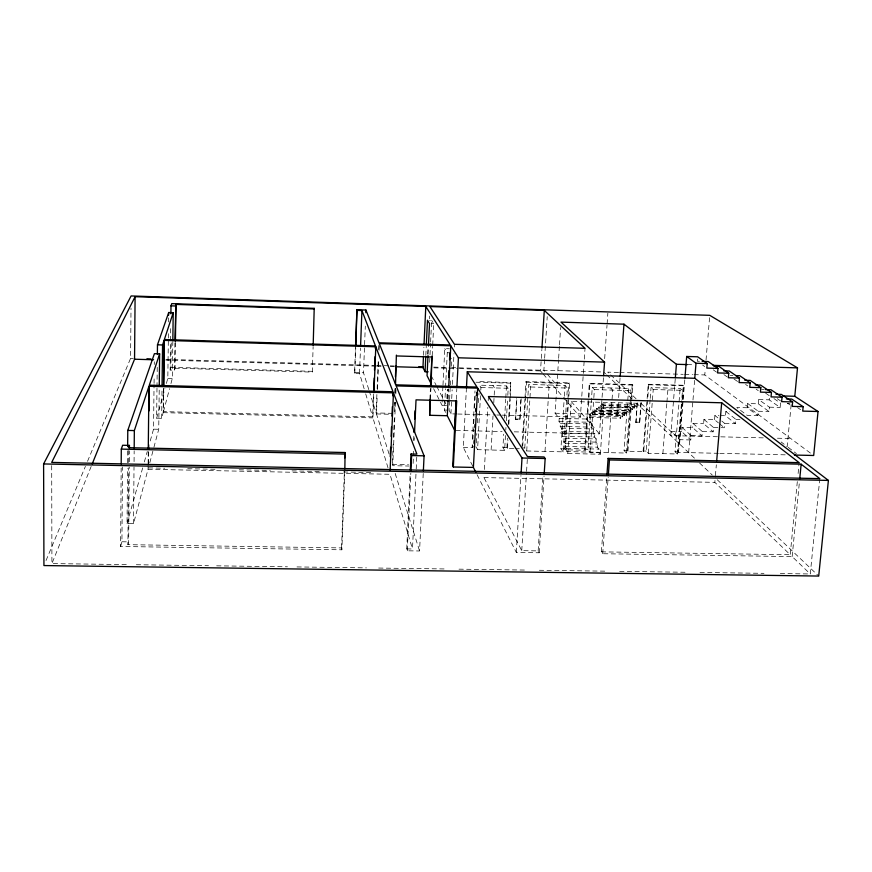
<?xml version="1.0" encoding="UTF-8"?>
<svg xmlns="http://www.w3.org/2000/svg" width="872" height="872" viewBox="0 0 872 872"><rect width="100%" height="100%" fill="white"/><g stroke="black" fill="none" stroke-linecap="round" stroke-linejoin="round"><path stroke-width="0.65" stroke-dasharray="4.36 3.27" d="M344.745 471.61L341.868 549.807L120.619 546.482L121.164 468.035M120.619 546.482L121.938 541.763L122.472 467M148.098 465.179L148.055 469.267L133.525 523.669L127.05 523.56L127.486 468.21M127.53 462.814L127.628 450.661M341.868 549.807L341.562 547.91L127.912 544.673L128.533 467.893M128.576 462.509L128.685 449.036M127.912 544.673L128.664 541.872L129.274 467.141M129.318 461.713L129.405 450.846M87.527 461.321L130.593 358.338L131.007 308.154M133.525 523.669L134.016 467M134.07 461.604L134.157 450.813M148.12 463.817L148.24 451.576M148.469 463.817L148.6 451.62M150.235 440.949L153.548 429.155L154.05 384.683M154.072 383.331L154.148 376.595M154.279 364.463L154.311 361.771M163.478 388.563L163.173 412.652L161.658 418.32L156.633 418.189L156.982 388.291M156.993 386.939L157.233 366.556M153.919 447.292L158.737 429.275L159.238 387.517M161.658 418.32L162.029 388.432M373.543 394.122L372.627 416.87L163.456 411.628L163.74 388.498M166.378 383.462L167.827 378.317L168.329 339.382M168.351 338.042L168.416 332.668M168.558 321.932L168.612 317.899M175.403 342.423L175.043 368.224L174.52 370.175L170.149 370.044L170.52 341.955M170.541 340.625L170.716 327.24M170.149 370.044L170.912 367.308L171.239 342.914M170.956 383.549L172.318 378.437L172.809 342.206M174.52 370.175L174.912 342.097M175.043 368.224L312.318 372.104L313.135 346.587M341.562 547.91L344.386 471.327M364.147 388.77L359.526 373.445L354.806 373.303L354.577 372.508L355.525 347.143M354.806 373.303L355.765 347.873M359.526 373.445L360.496 348.015M368.802 389.61L363.504 372.758L365.313 326.063M388.007 467.806L372.944 417.895L373.914 393.741M392.607 413.35L376.148 412.936L376.911 394.046M377.129 388.65L378.285 360.321M378.721 349.53L378.938 344.135M389.076 454.04L376.464 413.938L377.227 395.005M377.456 389.588L378.612 361.193M379.048 350.37L379.32 343.612M394.743 393.054L394.983 387.626M394.591 406.232L394.765 402.156M395.169 392.64L395.354 388.563M392.389 463.032L393.207 444.164M393.49 437.417L394.308 418.538M394.602 411.802L395.005 402.363M395.408 392.923L395.757 384.825M395.485 402.123L392.749 465.692L408.946 466.04M395.834 394.013L396.128 387.255M423.236 473.496L419.574 550.984L407.289 550.799L406.733 548.902L410.189 472.973M407.289 550.799L410.821 473.234M413.633 440.545L413.938 433.809M413.121 463.424L413.437 456.656M413.492 455.304L413.677 451.249M414.178 440.425L414.298 437.722M406.733 548.902L412.5 548.989L416.14 470.39M416.206 469.027L416.838 455.478M423.52 355.318L423.901 347.176M425.819 355.449L426.266 345.966M427.683 354.087L427.999 347.296M429.34 318.781L429.471 316.067M428.065 354.294L428.435 346.271M429.645 362.349L430.55 343.383M430.615 342.02L431.64 320.351L429.558 320.286M429.896 399.409L430.408 388.596M432.207 355.754L432.654 346.402M432.708 345.072L433.733 323.697L431.64 320.351M430.43 399.016L430.942 388.182M446.551 405.36L441.984 405.24L442.257 399.845M442.322 398.504L442.922 386.372M442.987 385.021L444.775 348.637L449.374 348.778M445.603 412.391L444.426 410.058L445.483 388.727M445.548 387.397L447.271 352.724L444.775 348.637M446.889 398.624L447.358 389.195M447.587 398.624L448.055 389.239M448.088 399.583L448.633 388.825M449.516 400.848L449.047 410.178L450.944 413.84L456.339 413.982M449.581 399.518L450.257 386.187M450.323 384.857L450.519 380.857M451.26 366.196L451.663 358.196M450.944 413.84L452.165 389.773M452.426 384.421L453.985 353.661M454.323 346.969L454.454 344.298M456.274 399.474L456.819 388.716M472.733 466.117L463.315 447.456L466.357 389.337M463.315 447.456L472.439 447.674L472.144 444.175M472.428 438.834L475 390.841M472.439 447.674L472.58 444.993M472.875 439.652L473.234 432.97M473.3 431.64L473.442 428.97M473.736 423.618L474.161 415.606M474.586 407.595L475.382 392.891M476.308 442.9L476.821 433.504M477.398 422.767L477.911 413.361M478.488 402.624L479.001 393.228M505.477 435.51L504.615 450.344L477.573 449.669L480.505 395.615M480.799 390.209L480.941 387.506L479.437 385.162L506.479 385.915L508.213 388.302L507.668 397.741M477.071 474.706L516.322 552.434L539.19 552.783L538.155 550.897L521.75 550.646L483.938 477.594L484.091 474.891M484.385 469.485L487.83 407.344M488.2 400.586L488.429 396.531M491.121 450.039L492.985 416.227M493.781 402.788L494.577 387.877L492.974 385.544M504.615 450.344L502.926 447.554L503.7 434.147M504.626 418.07L505.716 399.311M505.793 397.97L506.479 385.915M505.793 430.114L505.945 427.422M506.338 420.675L507.591 399.093M513.75 448.611L507.45 448.47L506.937 447.641L507.493 438.136M508.289 424.566L510.73 382.492L476.853 381.544M507.45 448.47L507.929 440.316M508.877 423.988L510.305 399.507M510.382 398.155L510.73 382.492M521.162 398.842L519.93 419.454L515.625 419.345L516.573 398.362M515.625 419.345L516.845 398.733M519.93 419.454L520.9 398.482M521.979 447.925L524.911 399.202M524.999 397.85L525.969 381.598L569.013 382.808L569.699 383.56L565.328 449.799L585.319 450.257L588.851 398.777M516.322 552.434L520.955 475.545M522.72 446.104L526.568 382.35L525.969 381.598M566.571 400.27L563.192 451.86L526.721 450.966L524.77 447.99L527.876 396.629M527.963 395.278L528.617 384.454L565.067 385.468L567.378 388.051L566.669 398.907M526.721 450.966L530.612 386.983L528.617 384.454M521.75 550.646L526.503 472.722M526.579 471.371L527.407 457.942M542.308 372.987L540.531 370.938L541.872 349.41M544.553 359.558L543.888 370.295L546.493 373.271M544.64 358.218L547.235 316.612M538.155 550.897L542.907 475.752M545 451.445L549 387.495M539.19 552.783L544.052 476.025M595.979 442.115L563.813 441.363L565.252 443.238L565.045 446.431L566.495 448.339L566.277 451.554L567.748 453.495L600.328 454.236L598.715 452.296L598.944 449.091L597.342 447.183L597.56 443.99L595.979 442.115L596.197 438.932L564.021 438.169L562.593 436.327L562.811 433.144L561.394 431.335L561.601 428.174L560.195 426.386L560.402 423.236L559.007 421.481L559.214 418.342L555.104 413.23L558.549 359.689M558.636 358.348L559.41 346.271M559.497 344.93L560.62 327.49M563.192 451.86L560.925 448.829L564.271 397.599M564.358 396.259L565.067 385.468M565.328 449.799L564.664 448.906L567.857 400.346M567.944 398.995L569.013 382.808M567.748 453.495L571.193 401.512L640.975 403.376L675.451 435.738L675.789 431.487M502.174 415.148L580.371 417.132L584.207 360.452M584.294 359.101L585.025 348.31M585.319 450.257L584.796 449.603L589.341 383.32L632.244 384.519L632.854 385.075L631.644 401.273M588.949 397.414L589.875 383.865L589.341 383.32M596.197 438.932L594.628 437.09L594.846 433.918L593.287 432.109L593.505 428.959L591.957 427.171L592.175 424.021L590.638 422.277L590.856 419.138L589.33 417.416L589.548 414.298L620.908 415.105L622.575 416.805L622.804 413.677L591.292 412.859L591.074 415.998L622.575 416.805M630.085 402.831L626.358 453.058L590.061 452.23L587.979 449.68L592.273 387.43L628.647 388.443L630.99 390.623L630.183 401.48M590.061 452.23L593.745 398.94M593.843 397.599L594.399 389.61L592.273 387.43M624.723 412.227L624.483 415.377L592.829 414.571L593.047 411.41L624.723 412.227L626.423 413.938L626.652 410.777L594.824 409.949L594.606 413.121L626.423 413.938M630.347 411.017L628.603 409.295L628.374 412.489L596.394 411.66L596.622 408.467L632.342 409.524L632.582 406.308L600.263 405.458L600.045 408.685L598.432 406.973L598.214 410.178L630.347 411.017L630.587 407.813L598.432 406.973M604.656 358.665L607.01 325.278M607.097 323.948L607.849 313.266M514.24 431.836L599.5 433.896L601.985 398.689M602.072 397.338L603.511 377.031M634.598 404.793L634.347 408.031L601.887 407.18L602.116 403.932L634.598 404.793L636.386 406.505L636.625 403.256L695.54 459.173M600.328 454.236L603.991 402.384M608.231 452.644L612.722 390.111L610.487 387.931M819.811 478.619L810.262 573.972L792.158 556.587L602.694 553.731L601.418 551.856L606.77 477.355M602.694 553.731L608.176 477.365M620.908 415.105L620.679 418.222L617.398 414.821L618.259 402.864M618.651 397.556L620.101 377.576M626.358 453.058L624.058 450.508L628.647 388.443M643.678 451.598L643.122 450.998L648.212 384.269L648.779 384.77L643.678 451.598L627.938 451.227L627.35 450.584L632.244 384.519M627.938 451.227L631.546 402.624M641.192 402.33L639.667 422.538L635.928 422.451L637.116 401.916M635.928 422.451L637.454 402.221M639.667 422.538L640.855 402.014M681.413 403.878L677.359 453.985L648.332 453.331L646.174 451.075L650.109 399.758M650.218 398.406L651.046 387.604L680.149 388.411L682.504 390.329L681.523 402.526M648.332 453.331L653.237 389.522L651.046 387.604M662.862 453.658L666.818 403.485M666.927 402.134L667.887 389.926L665.619 388.007M675.244 379.026L670.732 435.618L763.883 437.875M677.359 453.985L675.048 451.74L680.149 388.411M718.474 453.309L678.525 452.394L677.915 451.805L682.013 401.229M682.122 399.888L683.299 385.25L648.212 384.269M678.525 452.394L683.921 385.751L683.299 385.25M679.582 444.022L683.092 400.76M683.201 399.42L684.836 379.287M682.035 427.389L691.136 435.618L690.788 439.957L681.686 431.64L682.035 427.389L692.651 427.651L701.971 435.88L702.342 431.553L693 423.411L692.651 427.651M688.651 452.623L692.88 401.262M692.989 399.91L694.766 378.285M697.458 359.002L697.284 361.215L700.924 361.324M810.404 453.069L704.783 374.949L705.23 369.532M706.026 360.049L709.764 315.337M703.955 419.432L713.525 427.487L713.154 431.814L703.595 423.672L703.955 419.432L714.539 419.694L718.463 422.92M714.539 419.694L714.909 415.454L718.866 415.552M797.313 481.617L790.217 554.723L714.822 482.358L715.291 476.973M715.411 475.622L716.337 464.831M713.525 427.487L724.338 427.749L724.708 423.421L721.765 421.023M725.853 411.475L735.892 419.356L735.51 423.694L725.482 415.726L725.853 411.475L729.809 411.573M747.718 403.529L758.226 411.235L757.833 415.573L747.337 407.78L747.718 403.529L758.269 403.812L768.995 411.508L769.387 407.17L758.651 399.561L758.269 403.812M773.965 398.602L780.549 403.115L780.135 407.453L769.18 399.845L769.573 395.594M791.155 404.75L787.165 446.562L781.149 441.984M798.109 473.496L799.155 462.661M792.158 556.587L799.461 481.606M149.799 462.738L153.581 448.579M163.456 411.628L169.582 388.65M127.05 523.56L142.877 467.174M144.349 461.931L147.292 451.445M156.633 418.189L164.939 388.607M91.189 466.444L51.917 563.574L51.699 465.092M46.031 560.533L85.423 466.346M53.279 563.595L128.162 564.62M136.326 564.729L208.484 565.721M216.659 565.83L287.455 566.8M296.981 566.931L366.414 567.879M378.677 568.053L446.747 568.98M458.999 569.154L525.718 570.07M539.332 570.255L606.04 571.171M619.654 571.356L685.011 572.25M699.987 572.457L763.97 573.329M780.309 573.558L810.262 573.972M121.938 541.763L128.664 541.872M601.418 551.856L790.217 554.723M392.335 464.384L408.488 464.732M148.425 467.893L164.677 468.231M187.709 468.711L217.51 469.332M239.179 469.779L270.342 470.433M292.011 470.891L321.812 471.512M343.492 471.959L373.292 472.58M148.055 469.267L389.958 474.281L412.5 548.989M483.938 477.594L714.822 482.358M562.593 436.327L594.628 437.09M690.788 439.957L679.942 439.695L671.069 431.378L681.686 431.64M153.548 429.155L158.737 429.275M565.252 443.238L597.56 443.99M565.045 446.431L597.342 447.183M566.495 448.339L598.944 449.091M472.003 446.835L475.077 446.911M502.926 447.554L506.937 447.641M522.906 447.946L524.77 447.99M560.925 448.829L564.664 448.906M584.796 449.603L587.979 449.68M624.058 450.508L627.35 450.584M643.122 450.998L646.174 451.075M675.048 451.74L677.915 451.805M515.003 448.644L520.039 448.764M719.825 453.342L786.261 454.857M566.277 451.554L598.715 452.296M735.892 419.356L739.936 419.454M457.68 414.015L476.559 414.494M477.911 414.527L495.438 414.974M496.778 415.007L500.822 415.105M589.33 417.416L620.679 418.222M559.214 418.342L590.856 419.138M376.464 413.938L390.427 414.287M724.708 423.421L735.51 423.694M515.363 418.963L519.668 419.072M693 423.411L703.595 423.672M635.601 422.113L639.34 422.212M559.007 421.481L590.638 422.277M163.173 412.652L372.944 417.895M560.402 423.236L592.175 424.021M560.195 426.386L591.957 427.171M561.601 428.174L593.505 428.959M702.342 431.553L713.154 431.814M561.394 431.335L593.287 432.109M691.136 435.618L701.971 435.88M456.045 430.43L476.352 430.921M477.703 430.953L502.065 431.542M777.453 438.202L790.741 438.518M562.811 433.144L594.846 433.918M758.651 399.561L769.18 399.845M787.253 403.3L789.945 403.365M769.387 407.17L780.135 407.453M747.337 407.78L736.786 407.497L747.064 415.29L757.833 415.573M636.386 406.505L603.762 405.654L602.116 403.932M758.226 411.235L768.995 411.508M720.196 415.584L725.482 415.726M444.426 410.058L447.892 410.145M555.104 413.23L617.398 414.821M730.235 375.44L732.949 375.516M130.593 358.338L133.307 358.414M165.942 359.362L375.309 365.412M376.671 365.455L388.901 365.815M390.264 365.848L394.34 365.968M433.766 367.112L450.083 367.581M451.434 367.613L603.718 372.028L605.68 373.881M618.477 372.453L607.686 372.137L609.648 373.979M619.829 372.486L683.201 374.317M684.553 374.361L692.641 374.589M693.992 374.633L704.783 374.949M165.833 360.125L375.342 366.164M376.704 366.207L382.143 366.36M390.307 366.6L394.384 366.72M433.798 367.853L458.116 368.562M459.468 368.594L540.531 370.938M170.912 367.308L312.198 371.308L312.318 372.104M354.577 372.508L363.504 372.758M648.779 384.77L683.921 385.751M589.875 383.865L632.854 385.075M526.568 382.35L569.699 383.56M761.561 389.501L764.264 389.577M475.949 382.209L511.254 383.19M653.237 389.522L682.504 390.329M530.612 386.983L567.378 388.051M594.399 389.61L630.99 390.623M167.827 378.317L172.318 378.437M480.941 387.506L508.213 388.302M447.271 352.724L450.759 352.833M687.31 364.594L694.112 364.79M431.618 323.632L433.733 323.697M797.531 407.606L800.649 409.709M787.699 403.333L789.945 404.859M777.225 398.635L780.527 400.891M765.627 393.174L769.954 396.15M756.166 389.195L758.291 390.656M745.593 384.443L747.675 385.893M733.973 378.971L738.05 381.838M723.913 374.611L727.237 376.966M713.263 369.826L716.512 372.148M702.581 365.041L704.696 366.567M788.19 447.336L796.409 453.582M714.909 415.454L717.841 417.841M719.444 423.727L724.338 427.749M610.629 374.895L636.08 398.777M606.661 374.818L631.851 398.722M699.486 462.912L712.293 475.066M717.22 479.742L818.71 576.054M632.582 406.308L634.347 408.031M630.587 407.813L632.342 409.524M626.652 410.777L628.374 412.489M622.804 413.677L624.483 415.377M600.263 405.458L601.887 407.18M596.622 408.467L598.214 410.178M594.824 409.949L596.394 411.66M593.047 411.41L594.606 413.121M591.292 412.859L592.829 414.571M589.548 414.298L591.074 415.998M547.365 374.262L556.914 385.184M571.193 401.512L599.5 433.896M543.191 374.012L562.669 396.597M563.552 397.632L580.371 417.132M546.864 384.966L549.044 387.539M476.09 446.933L477.573 449.669M431.248 375.788L436.142 385.25M436.752 386.427L445.941 404.172M433.624 388.683L441.984 405.24M369.216 390.907L376.148 412.936M395.18 473.442L419.574 550.984M365.695 393.872L372.627 416.87"/><path stroke-width="1.31" d="M121.197 463.98L121.295 449.102L122.636 445.254L129.448 445.407L129.427 448.121M127.65 446.617L127.781 430.419L154.409 353.683L159.641 353.836L159.249 386.165M92.214 463.915L134.55 359.22L135.095 296.698L425.798 306.432L450.268 344.974L378.993 342.783L365.935 310.05L356.931 309.745L355.58 345.803M134.19 448.11L134.343 430.572L148.938 386.296L393.446 392.869L416.892 454.127L411.061 453.996L410.32 470.259M148.273 448.862L148.938 386.296M148.621 448.906L148.665 444.84M149.025 410.941L149.286 386.536M157.374 354.315L157.483 344.811L168.688 312.525L173.212 312.677L172.83 340.865M162.061 385.718L162.574 344.963L164.078 340.374L375.799 346.784L393.021 391.757L149.308 385.184L159.641 353.836M163.511 385.882L164.078 340.374M163.773 385.784L164.339 340.898M168.645 315.217L168.688 312.525M170.901 313.865L170.999 305.843L171.773 303.63L314.214 308.339L314.345 308.982L175.937 304.415L174.934 340.756M175.425 341.072L175.937 304.415M313.179 345.247L314.214 308.339M344.876 457.898L345.072 452.524L128.696 447.685L129.448 445.407M344.854 468.907L345.072 452.524M355.863 345.192L356.931 309.745M360.605 345.345L361.935 310.552L357.171 310.399M365.837 312.71L365.935 310.05M373.652 391.441L374.197 378.067M374.513 370.033L375.058 356.659M375.374 348.626L375.483 345.955L361.935 310.552M373.968 392.4L375.799 346.784M390.242 456.688L390.645 447.216M391.114 436.403L391.517 426.931M391.975 416.108L392.378 406.635M392.847 395.812L392.967 393.108M390.133 470.215L393.446 392.869M395.441 376.78L395.91 365.946M395.528 384.487L396.379 355.1M410.952 470.52L411.628 455.555L411.061 453.996M414.004 432.458L414.124 429.754M414.625 418.974L414.996 410.876M414.549 432.316L416.031 399.856L456.71 400.924L453.32 466.989L473.387 467.425L475.84 472.275M428.163 371.799L425.056 371.712L422.953 367.548L423.454 356.681M424.032 344.451L425.798 306.432M425.056 371.712L425.754 356.801M426.332 344.603L427.465 320.209L429.515 323.567L428.501 344.941M427.999 355.623L427.051 375.668L431.237 383.953M423.367 470.782L424.075 455.827L396.182 385.904L477.66 388.138L522.012 458.007L521.118 472.842M429.896 399.409L429.645 415.279L447.282 415.726L454.694 430.397M430.539 385.893L431.956 356.158L431.073 385.468M429.645 415.279L430.365 400.379M448.655 377.162L448.993 370.458M449.527 359.722L449.865 353.018M447.282 415.726L448.023 400.935M448.764 386.143L450.791 345.792L379.32 343.612L395.757 384.825L476.984 387.059L467.283 371.766L694.766 378.285L828.4 480.418L818.71 576.054L43.938 565.557L43.6 463.937L131.105 295.946L709.764 315.337L797.509 367.864L794.784 396.28L818.045 411.508L813.685 455.489L794.392 455.042M456.023 401.164L452.721 465.681L453.32 466.989M454.901 426.364L455.587 412.914M455.794 408.881L456.209 400.815M456.895 387.375L458.41 357.793L450.791 345.792M466.433 387.986L467.283 371.766M473.954 443.336L474.106 440.654M474.826 427.258L474.968 424.577M475.687 411.181L475.829 408.499M476.548 395.103L476.701 392.422M473.387 467.425L477.66 388.138M541.959 348.07L544.292 310.399L429.918 306.562L454.454 344.298L585.025 348.31L544.292 310.399M544.226 473.333L545.163 458.519L544.095 456.961L527.484 456.59L488.429 396.531L721.689 402.788L799.155 462.661L608.122 458.4L606.956 474.651M603.598 375.668L604.558 362.131L560.969 322.117L623.971 324.177L676.421 364.267L687.31 364.594M608.373 474.684L609.43 459.947L608.122 458.4M620.199 376.246L623.971 324.177M675.353 377.685L676.421 364.267M684.945 377.936L686.689 356.463L697.644 356.79L707.203 363.58L706.821 368.093L717.983 368.42L717.602 372.933L728.741 373.249L728.349 377.75L739.467 378.067L739.064 382.557L750.16 382.873L749.757 387.342L760.82 387.659L760.417 392.128L771.448 392.433L771.033 396.891L782.053 397.196L781.628 401.643L792.626 401.938L792.201 406.385L803.156 406.679L802.731 411.104L818.045 411.508M694.766 378.285L696.009 363.243L686.689 356.463M716.686 460.787L721.689 402.788M799.722 478.935L801.15 464.198L609.43 459.947M173.212 312.677L164.361 339.535L375.483 345.955M135.095 296.698L51.688 462.4L819.811 478.619L801.15 464.198M121.295 449.102L345.399 454.083M411.628 455.555L424.075 455.827M522.012 458.007L545.163 458.519M43.6 463.937L828.4 480.418M127.781 430.419L134.343 430.572M786.326 398.918L791.7 399.06L803.156 406.679M735.663 375.592L739.739 375.712L750.16 382.873M146.91 358.806L150.987 358.926M418.811 366.676L422.887 366.796M134.55 359.22L153.592 359.765M395.746 366.752L422.953 367.548M744.775 380.257L750.193 380.41L760.82 387.659M755.207 384.944L760.613 385.097L771.448 392.433M765.605 389.61L771.001 389.762L782.053 397.196M775.982 394.275L781.367 394.417L792.626 401.938M782.849 395.953L794.784 396.28M157.483 344.811L162.574 344.963M702.134 361.357L708.217 361.542L717.983 368.42M696.009 363.243L707.203 363.58M396.749 355.95L432.436 357.008M458.41 357.793L604.558 362.131M713.154 365.357L797.509 367.864M713.906 366.131L718.757 366.284L728.741 373.249M723.814 370.84L729.264 371.003L739.467 378.067M170.999 305.843L175.414 305.985"/></g></svg>
